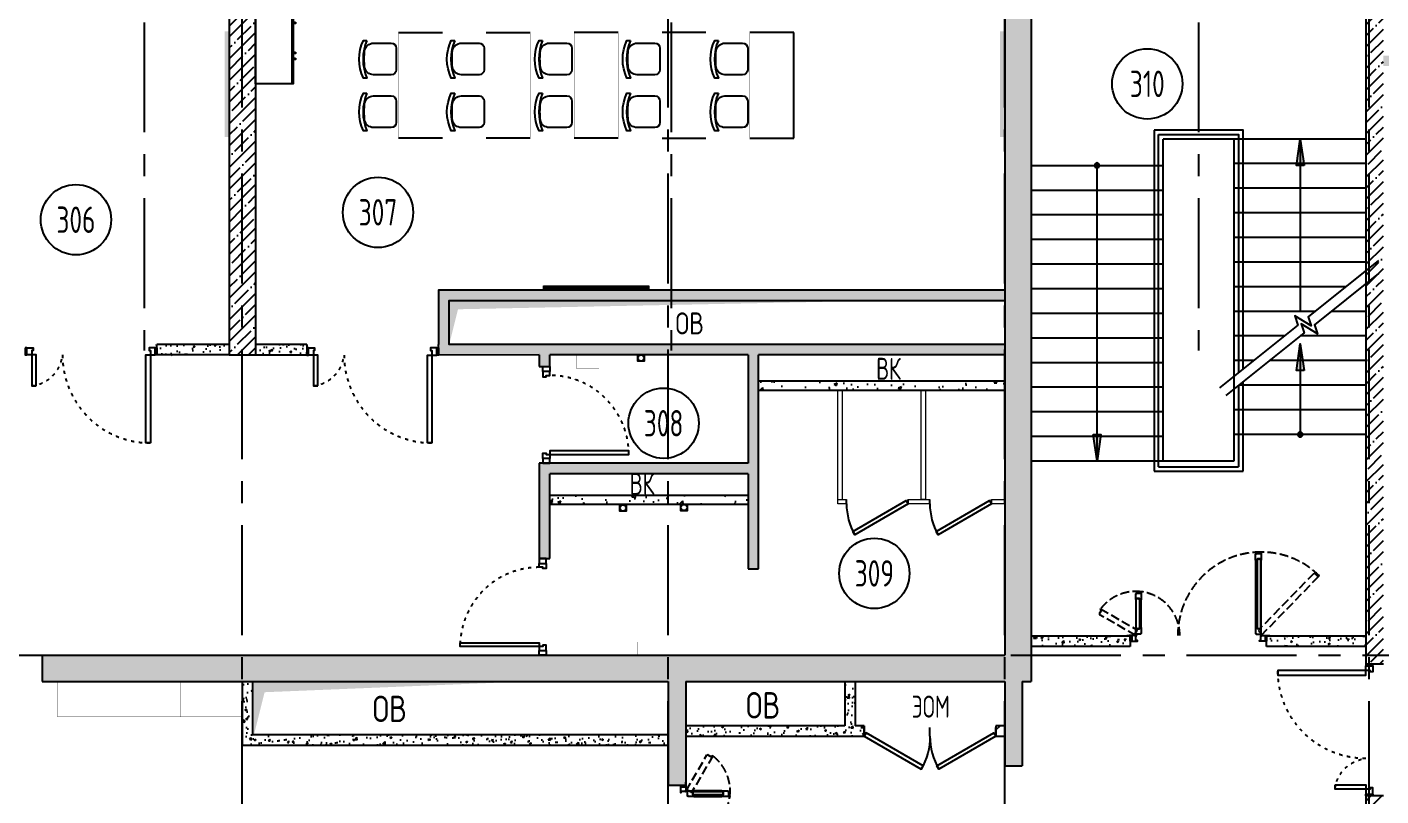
# Model space of a CAD drawing. Header units: millimetres. Extents: x -9318 to 9016603, y 0 to 838141.
# Drawn here: x 104070 to 119479, y 409973 to 418717 of the extents above; entities that cross this region are included whole.
import ezdxf
from ezdxf import colors
from ezdxf.entities.mleader import LeaderData, LeaderLine
from ezdxf.enums import TextEntityAlignment as Align
from ezdxf.math import Vec2, Vec3

# ---------------------------------------------------------------- set-up
doc = ezdxf.new("R2010")
doc.units = ezdxf.units.MM
for name, pattern in [('ACAD_ISO03W100', [30, 12, -18]), ('ADSK_Скрыто', [6, 3, -3]), ('CENTER', [2, 1.25, -0.25, 0.25, -0.25]), ('ГОСТ 2.303 4', [7, 5, -2, 0])]:
    doc.linetypes.add(name, pattern=pattern)
doc.layers.add('АР_Номер помещения', color=1, linetype='Continuous', lineweight=25)
doc.layers.add('ТХ_мебель передв', color=250, linetype='Continuous', lineweight=13)
doc.layers.add('ТХ_дозаторы', color=7, linetype='Continuous')
doc.layers.add('ТХ_обор_бытовое', color=14, linetype='Continuous')
doc.styles.add('ICOCPEUR', font='isocpeur.ttf')
doc.styles.add('ISOCPEUR', font='isocpeur.ttf', dxfattribs={"width": 0.7})
doc.linetypes.add('Ground1', pattern='A,12,[130,ltypeshp.shx,S=3,R=-150,X=0,Y=-2.598],3,[130,ltypeshp.shx,S=3,R=-150,X=0,Y=-2.598],3,[130,ltypeshp.shx,S=3,R=-150,X=0,Y=-2.598],0', length=18)
doc.linetypes.add('Ground2', pattern='A,12,[130,ltypeshp.shx,S=3,R=-210,X=0,Y=-2.598],3,[130,ltypeshp.shx,S=3,R=-210,X=0,Y=-2.598],3,[130,ltypeshp.shx,S=3,R=-210,X=0,Y=-2.598],0', length=18)
pattern_1 = [(50, (5759.64, 336407.27), (215.17805, -18.82564), [22.5, -247.5]), (355, (5759.64, 336407.27), (-41.6254, 225.65764), [18, -198]), (100.45144, (5777.57, 336405.7), (173.55265, 206.832), [19.12206, -210.34263]), (46.1842, (5759.64, 336467.27), (320.1724, -49.6558), [33.75, -371.25]), (96.63564, (5786.32, 336463.14), (280.3986, 292.2356), [28.6831, -315.5141]), (351.18416, (5759.64, 336467.27), (280.3986, 292.2356), [27, -297]), (21, (5789.64, 336452.27), (179.07212, -120.78567), [22.5, -247.5]), (326, (5789.64, 336452.27), (72.9946, 217.545), [18, -198]), (71.45144, (5804.56, 336442.2), (252.0667, 96.75935), [19.12206, -210.34263]), (37.5, (5759.64, 336407.274), (3.647957, 99.868156), [0, -195.6, 0, -201, 0, -198.75]), (7.5, (5759.64, 336407.27), (78.92086, 118.32351), [0, -114.6, 0, -191.1, 0, -75.75]), (327.5, (5692.74, 336407.274), (160.14673, -6.76646), [0, -75, 0, -234, 0, -310.5]), (317.5, (5662.74, 336407.27), (174.95585, 30.0315), [0, -97.5, 0, -155.4, 0, -220.5])]
pattern_2 = [(45, (-887755.71, 501612.85), (-123.743687, 123.743687), []), (45, (-887631.97, 501612.85), (-123.743687, 123.743687), [218.75, -43.75, 0, -43.75])]

# ---------------------------------------------------------------- blocks, each defined once
blk = doc.blocks.new('*U617')
at = {"color": 8}
for p, q in [((-700, 0), (-700, 50)), ((0, 0), (0, 50))]:
    blk.add_line(p, q, dxfattribs=at)
blk.add_lwpolyline([(0, 0), (-606, -350), (-628, -312), (-22, 38)], close=True, dxfattribs=at)
blk.add_arc((0, 0), 700, 180, 210, dxfattribs=at)
blk = doc.blocks.new('*U618')
at = {"color": 8}
for p, q in [((-700, 0), (-700, 50)), ((0, 0), (0, 50))]:
    blk.add_line(p, q, dxfattribs=at)
blk.add_lwpolyline([(0, 0), (-606, -350), (-628, -312), (-22, 38)], close=True, dxfattribs=at)
blk.add_arc((0, 0), 700, 180, 210, dxfattribs=at)
blk = doc.blocks.new('*U619')
at = {"color": 8}
for points in [[(-55, -80), (-55, 0), (-115, 0), (-115, -40), (-100, -40), (-100, -80), (-55, -80)], [(0, 0), (0, -80), (-55, -80), (-55, 0), (0, 0)], [(-1100, 0), (-1100, -80), (-1045, -80), (-1045, 0), (-1100, 0)], [(-1045, -80), (-1045, 0), (-985, 0), (-985, -40), (-1000, -40), (-1000, -80), (-1045, -80)]]:
    blk.add_lwpolyline(points, dxfattribs=at)
blk.add_lwpolyline([(-100, -80), (-100, -980), (-140, -980), (-140, -80)], close=True, dxfattribs=at)
at = {"color": 8, "linetype": 'ACAD_ISO03W100', "ltscale": 3}
blk.add_arc((-100, -80), 900, 180, 270, dxfattribs=at)
blk = doc.blocks.new('*U620')
at = {"color": 8}
blk.add_lwpolyline([(-100, 80), (-100, 980), (-140, 980), (-140, 80)], close=True, dxfattribs=at)
for points in [[(-1100, 0), (-1100, 80), (-1045, 80), (-1045, 0), (-1100, 0)], [(-1045, 80), (-1045, 0), (-985, 0), (-985, 40), (-1000, 40), (-1000, 80), (-1045, 80)], [(-55, 80), (-55, 0), (-115, 0), (-115, 40), (-100, 40), (-100, 80), (-55, 80)], [(0, 0), (0, 80), (-55, 80), (-55, 0), (0, 0)]]:
    blk.add_lwpolyline(points, dxfattribs=at)
at = {"color": 8, "linetype": 'ACAD_ISO03W100', "ltscale": 3}
blk.add_arc((-100, 80), 900, 90, 180, dxfattribs=at)
blk = doc.blocks.new('Полуторная_на лестницу')
at = {"color": 8}
for points in [[(75, 80), (75, 1080), (125, 1080), (125, 80)], [(1375, 430), (1375, 80), (1425, 80), (1425, 430)]]:
    blk.add_lwpolyline(points, close=True, dxfattribs=at)
for points in [[(0, 0), (0, 80), (20, 80), (20, 0), (0, 0)], [(20, 80), (20, 0), (90, 0), (90, 30), (75, 30), (75, 80), (20, 80)], [(1480, 80), (1480, 0), (1410, 0), (1410, 30), (1425, 30), (1425, 80), (1480, 80)], [(1500, 0), (1500, 80), (1480, 80), (1480, 0), (1500, 0)]]:
    blk.add_lwpolyline(points, dxfattribs=at)
at = {"color": 8, "linetype": 'ACAD_ISO03W100', "ltscale": 3}
for centre, radius, start, end in [((75, 80), 1000, 0, 90), ((1465, 40), 392, 95.9075, 174.0925)]:
    blk.add_arc(centre, radius, start, end, dxfattribs=at)
blk = doc.blocks.new('*U553')
at = {"color": 8}
for p, q in [((-863, -125), (-94, -125)), ((-96, -61), (-861, -61)), ((-412, -1489), (-96, -1489)), ((-94, -1425), (-410, -1425))]:
    blk.add_line(p, q, dxfattribs=at)
at = {"color": 8, "linetype": 'ГОСТ 2.303 4', "ltscale": 20}
for points in [[(-66, -90), (-60, -84), (-53, -91), (-52, -90), (-54, -88), (-17, -50), (-11, -57), (-15, -61), (-10, -67), (-4, -61), (-684, 601), (-689, 596), (-683, 590), (-679, 595), (-672, 588), (-709, 551), (-712, 553), (-713, 552), (-705, 545), (-711, 539)], [(-241, -1899), (-248, -1895), (-253, -1904), (-254, -1903), (-253, -1901), (-298, -1874), (-303, -1882), (-298, -1885), (-301, -1892), (-308, -1888), (-71, -1478), (-65, -1482), (-59, -1473), (-58, -1474), (-60, -1476), (-14, -1503), (-9, -1495), (-15, -1492), (-11, -1485), (-4, -1489)]]:
    blk.add_lwpolyline(points, close=True, dxfattribs=at)
at = {"color": 8}
for points in [[(60, -12), (60, -80), (52, -80), (52, -63), (6, -63), (6, -66), (4, -66), (4, -56), (-4, -56), (-4, 12), (0, 12), (0, 4), (-2, 4), (-2, -17), (56, -17), (56, -12)], [(-953, -69), (-953, -61), (-861, -61), (-861, -68), (-877, -68), (-877, -104), (-863, -104), (-863, -125), (-929, -125), (-929, -117), (-939, -117), (-939, -115), (-936, -115), (-936, -63), (-945, -63), (-945, -69)], [(-80, -104), (-877, -104), (-877, -68), (-80, -68)], [(-4, -69), (-4, -61), (-96, -61), (-96, -68), (-80, -68), (-80, -104), (-94, -104), (-94, -125), (-28, -125), (-28, -117), (-18, -117), (-18, -115), (-21, -115), (-21, -63), (-12, -63), (-12, -69)], [(-502, -1433), (-502, -1425), (-410, -1425), (-410, -1446), (-426, -1446), (-426, -1482), (-412, -1482), (-412, -1489), (-478, -1489), (-478, -1481), (-488, -1481), (-488, -1479), (-485, -1479), (-485, -1427), (-494, -1427), (-494, -1433)], [(-426, -1446), (-80, -1446), (-80, -1482), (-426, -1482)], [(-4, -1481), (-4, -1489), (-96, -1489), (-96, -1482), (-80, -1482), (-80, -1446), (-94, -1446), (-94, -1425), (-28, -1425), (-28, -1433), (-18, -1433), (-18, -1435), (-21, -1435), (-21, -1487), (-12, -1487), (-12, -1481)], [(60, -1538), (60, -1470), (52, -1470), (52, -1487), (6, -1487), (6, -1484), (4, -1484), (4, -1494), (-4, -1494), (-4, -1562), (0, -1562), (0, -1554), (-2, -1554), (-2, -1533), (56, -1533), (56, -1538)]]:
    blk.add_lwpolyline(points, close=True, dxfattribs=at)
at = {"color": 8, "linetype": 'Ground2'}
blk.add_lwpolyline([(0, 39), (0, 0), (60, 0)], dxfattribs=at)
at = {"color": 8, "linetype": 'Ground1'}
blk.add_lwpolyline([(60, -1550), (0, -1550), (0, -1589)], dxfattribs=at)
at = {"color": 8, "linetype": 'ГОСТ 2.303 4', "ltscale": 20}
for centre, radius, start, end in [((-4, -61), 949, 135.7298, 180.1036), ((-4, -61), 949, 180, 270), ((-4, -1489), 502, 90, 172.6747), ((-4, -1489), 501, 172.6747, 232.6607)]:
    blk.add_arc(centre, radius, start, end, dxfattribs=at)
blk = doc.blocks.new('*U486')
at = {"layer": 'АР_Номер помещения', "color": 8}
blk.add_circle((2416, -3993), 400, dxfattribs=at)
at = {"color": 8, "style": 'ISOCPEUR', "width": 0.7, "flags": 1}
blk.add_attdef('КАТЕГОРИЯ', (-499, -2092), '', height=250, dxfattribs=at)
at = {"layer": 'АР_Номер помещения', "color": 8, "style": 'ISOCPEUR', "width": 0.7}
blk.add_attdef('НОМЕР_ПОМЕЩЕНИЯ', text='', height=300, dxfattribs=at).set_placement((2416, -3993), align=Align.MIDDLE_CENTER)
blk = doc.blocks.new('*U477')
at = {"layer": 'АР_Номер помещения', "color": 8}
blk.add_circle((1582, -4066), 400, dxfattribs=at)
at = {"color": 8, "style": 'ISOCPEUR', "width": 0.7, "flags": 1}
blk.add_attdef('КАТЕГОРИЯ', (-499, -2092), '', height=250, dxfattribs=at)
at = {"layer": 'АР_Номер помещения', "color": 8, "style": 'ISOCPEUR', "width": 0.7}
blk.add_attdef('НОМЕР_ПОМЕЩЕНИЯ', text='', height=300, dxfattribs=at).set_placement((1582, -4066), align=Align.MIDDLE_CENTER)
blk = doc.blocks.new('*U463')
at = {"layer": 'АР_Номер помещения', "color": 8}
blk.add_circle((-15341, 2901), 400, dxfattribs=at)
at = {"color": 8, "style": 'ISOCPEUR', "width": 0.7, "flags": 1}
blk.add_attdef('КАТЕГОРИЯ', (-499, -2092), '', height=250, dxfattribs=at)
at = {"layer": 'АР_Номер помещения', "color": 8, "style": 'ISOCPEUR', "width": 0.7}
blk.add_attdef('НОМЕР_ПОМЕЩЕНИЯ', text='', height=300, dxfattribs=at).set_placement((-15341, 2901), align=Align.MIDDLE_CENTER)
blk = doc.blocks.new('*U464')
at = {"layer": 'АР_Номер помещения', "color": 8}
blk.add_circle((-13028, 1340), 400, dxfattribs=at)
at = {"color": 8, "style": 'ISOCPEUR', "width": 0.7, "flags": 1}
blk.add_attdef('КАТЕГОРИЯ', (-499, -2092), '', height=250, dxfattribs=at)
at = {"layer": 'АР_Номер помещения', "color": 8, "style": 'ISOCPEUR', "width": 0.7}
blk.add_attdef('НОМЕР_ПОМЕЩЕНИЯ', text='', height=300, dxfattribs=at).set_placement((-13028, 1340), align=Align.MIDDLE_CENTER)
blk = doc.blocks.new('*U460')
at = {"layer": 'АР_Номер помещения', "color": 8}
blk.add_circle((-20025, 2465), 400, dxfattribs=at)
at = {"color": 8, "style": 'ISOCPEUR', "width": 0.7, "flags": 1}
blk.add_attdef('КАТЕГОРИЯ', (-499, -2092), '', height=250, dxfattribs=at)
at = {"layer": 'АР_Номер помещения', "color": 8, "style": 'ISOCPEUR', "width": 0.7}
blk.add_attdef('НОМЕР_ПОМЕЩЕНИЯ', text='', height=300, dxfattribs=at).set_placement((-20025, 2465), align=Align.MIDDLE_CENTER)
blk = doc.blocks.new('_DotSmall')
at = {"color": 8, "linetype": 'ByBlock', "const_width": 0.5}
blk.add_lwpolyline([(-0.0625, 0, 1), (0.0625, 0, 1)], format="xyb", close=True, dxfattribs=at)
blk = doc.blocks.new('*U1167')
h = blk.add_hatch(color=8)
h.dxf.hatch_style = 1
edge = h.paths.add_edge_path()
edge.add_arc((0, 0), 27.6, 359.64, 719.64)
h = blk.add_hatch(color=8)
h.dxf.hatch_style = 1
h.paths.add_polyline_path([(729, -44), (729, 44), (1029, 0)])
at = {"color": 8}
blk.add_line((1029, 0), (0, 0), dxfattribs=at)
blk.add_lwpolyline([(729, 44), (729, -44), (1029, 0), (729, 44)], dxfattribs=at)
blk.add_circle((0, 0), 27.6, dxfattribs=at)
blk = doc.blocks.new('*U1168')
h = blk.add_hatch(color=8)
h.dxf.hatch_style = 1
edge = h.paths.add_edge_path()
edge.add_arc((0, 0), 27.6, 359.64, 719.64)
h = blk.add_hatch(color=8)
h.dxf.hatch_style = 1
h.paths.add_polyline_path([(3060, -44), (3060, 44), (3360, 0)])
at = {"color": 8}
blk.add_line((3360, 0), (0, 0), dxfattribs=at)
blk.add_lwpolyline([(3060, 44), (3060, -44), (3360, 0), (3060, 44)], dxfattribs=at)
blk.add_circle((0, 0), 27.6, dxfattribs=at)
blk = doc.blocks.new('*U708')
at = {"color": 8}
for p, q in [((-750, 0), (-750, 100)), ((0, 0), (0, 100))]:
    blk.add_line(p, q, dxfattribs=at)
blk.add_lwpolyline([(0, 0), (-650, -375), (-671, -337), (-22, 38)], close=True, dxfattribs=at)
blk.add_arc((0, 0), 750, 180, 210, dxfattribs=at)
blk = doc.blocks.new('*U702')
at = {"color": 8}
for p, q in [((-750, 0), (-750, 100)), ((0, 0), (0, 100))]:
    blk.add_line(p, q, dxfattribs=at)
blk.add_lwpolyline([(0, 0), (-650, -375), (-671, -337), (-22, 38)], close=True, dxfattribs=at)
blk.add_arc((0, 0), 750, 180, 210, dxfattribs=at)
blk = doc.blocks.new('*U703')
at = {"color": 8}
for p, q in [((-863, -125), (-94, -125)), ((-96, -61), (-861, -61)), ((-412, -1489), (-96, -1489)), ((-94, -1425), (-410, -1425))]:
    blk.add_line(p, q, dxfattribs=at)
at = {"color": 8, "linetype": 'ГОСТ 2.303 4', "ltscale": 20}
for points in [[(-66, -90), (-60, -84), (-53, -91), (-52, -90), (-54, -88), (-17, -50), (-11, -57), (-15, -61), (-10, -67), (-4, -61), (-684, 601), (-689, 596), (-683, 590), (-679, 595), (-672, 588), (-709, 551), (-712, 553), (-713, 552), (-705, 545), (-711, 539)], [(-241, -1899), (-248, -1895), (-253, -1904), (-254, -1903), (-253, -1901), (-298, -1874), (-303, -1882), (-298, -1885), (-301, -1892), (-308, -1888), (-71, -1478), (-65, -1482), (-59, -1473), (-58, -1474), (-60, -1476), (-14, -1503), (-9, -1495), (-15, -1492), (-11, -1485), (-4, -1489)]]:
    blk.add_lwpolyline(points, close=True, dxfattribs=at)
at = {"color": 8}
for points in [[(60, -12), (60, -80), (52, -80), (52, -63), (6, -63), (6, -66), (4, -66), (4, -56), (-4, -56), (-4, 12), (0, 12), (0, 4), (-2, 4), (-2, -17), (56, -17), (56, -12)], [(-953, -69), (-953, -61), (-861, -61), (-861, -68), (-877, -68), (-877, -104), (-863, -104), (-863, -125), (-929, -125), (-929, -117), (-939, -117), (-939, -115), (-936, -115), (-936, -63), (-945, -63), (-945, -69)], [(-80, -104), (-877, -104), (-877, -68), (-80, -68)], [(-4, -69), (-4, -61), (-96, -61), (-96, -68), (-80, -68), (-80, -104), (-94, -104), (-94, -125), (-28, -125), (-28, -117), (-18, -117), (-18, -115), (-21, -115), (-21, -63), (-12, -63), (-12, -69)], [(-502, -1433), (-502, -1425), (-410, -1425), (-410, -1446), (-426, -1446), (-426, -1482), (-412, -1482), (-412, -1489), (-478, -1489), (-478, -1481), (-488, -1481), (-488, -1479), (-485, -1479), (-485, -1427), (-494, -1427), (-494, -1433)], [(-426, -1446), (-80, -1446), (-80, -1482), (-426, -1482)], [(-4, -1481), (-4, -1489), (-96, -1489), (-96, -1482), (-80, -1482), (-80, -1446), (-94, -1446), (-94, -1425), (-28, -1425), (-28, -1433), (-18, -1433), (-18, -1435), (-21, -1435), (-21, -1487), (-12, -1487), (-12, -1481)], [(60, -1538), (60, -1470), (52, -1470), (52, -1487), (6, -1487), (6, -1484), (4, -1484), (4, -1494), (-4, -1494), (-4, -1562), (0, -1562), (0, -1554), (-2, -1554), (-2, -1533), (56, -1533), (56, -1538)]]:
    blk.add_lwpolyline(points, close=True, dxfattribs=at)
at = {"color": 8, "linetype": 'Ground2'}
blk.add_lwpolyline([(0, 39), (0, 0), (60, 0)], dxfattribs=at)
at = {"color": 8, "linetype": 'Ground1'}
blk.add_lwpolyline([(60, -1550), (0, -1550), (0, -1589)], dxfattribs=at)
at = {"color": 8, "linetype": 'ГОСТ 2.303 4', "ltscale": 20}
for centre, radius, start, end in [((-4, -61), 949, 135.7298, 180.1036), ((-4, -61), 949, 180, 270), ((-4, -1489), 502, 90, 172.6747), ((-4, -1489), 501, 172.6747, 232.6607)]:
    blk.add_arc(centre, radius, start, end, dxfattribs=at)
blk = doc.blocks.new('*U697')
at = {"color": 8}
for p, q in [((-863, -125), (-94, -125)), ((-96, -61), (-861, -61)), ((-412, -1489), (-96, -1489)), ((-94, -1425), (-410, -1425))]:
    blk.add_line(p, q, dxfattribs=at)
at = {"color": 8, "linetype": 'ГОСТ 2.303 4', "ltscale": 20}
for points in [[(-66, -90), (-60, -84), (-53, -91), (-52, -90), (-54, -88), (-17, -50), (-11, -57), (-15, -61), (-10, -67), (-4, -61), (-684, 601), (-689, 596), (-683, 590), (-679, 595), (-672, 588), (-709, 551), (-712, 553), (-713, 552), (-705, 545), (-711, 539)], [(-241, -1899), (-248, -1895), (-253, -1904), (-254, -1903), (-253, -1901), (-298, -1874), (-303, -1882), (-298, -1885), (-301, -1892), (-308, -1888), (-71, -1478), (-65, -1482), (-59, -1473), (-58, -1474), (-60, -1476), (-14, -1503), (-9, -1495), (-15, -1492), (-11, -1485), (-4, -1489)]]:
    blk.add_lwpolyline(points, close=True, dxfattribs=at)
at = {"color": 8}
for points in [[(60, -12), (60, -80), (52, -80), (52, -63), (6, -63), (6, -66), (4, -66), (4, -56), (-4, -56), (-4, 12), (0, 12), (0, 4), (-2, 4), (-2, -17), (56, -17), (56, -12)], [(-953, -69), (-953, -61), (-861, -61), (-861, -68), (-877, -68), (-877, -104), (-863, -104), (-863, -125), (-929, -125), (-929, -117), (-939, -117), (-939, -115), (-936, -115), (-936, -63), (-945, -63), (-945, -69)], [(-80, -104), (-877, -104), (-877, -68), (-80, -68)], [(-4, -69), (-4, -61), (-96, -61), (-96, -68), (-80, -68), (-80, -104), (-94, -104), (-94, -125), (-28, -125), (-28, -117), (-18, -117), (-18, -115), (-21, -115), (-21, -63), (-12, -63), (-12, -69)], [(-502, -1433), (-502, -1425), (-410, -1425), (-410, -1446), (-426, -1446), (-426, -1482), (-412, -1482), (-412, -1489), (-478, -1489), (-478, -1481), (-488, -1481), (-488, -1479), (-485, -1479), (-485, -1427), (-494, -1427), (-494, -1433)], [(-426, -1446), (-80, -1446), (-80, -1482), (-426, -1482)], [(-4, -1481), (-4, -1489), (-96, -1489), (-96, -1482), (-80, -1482), (-80, -1446), (-94, -1446), (-94, -1425), (-28, -1425), (-28, -1433), (-18, -1433), (-18, -1435), (-21, -1435), (-21, -1487), (-12, -1487), (-12, -1481)], [(60, -1538), (60, -1470), (52, -1470), (52, -1487), (6, -1487), (6, -1484), (4, -1484), (4, -1494), (-4, -1494), (-4, -1562), (0, -1562), (0, -1554), (-2, -1554), (-2, -1533), (56, -1533), (56, -1538)]]:
    blk.add_lwpolyline(points, close=True, dxfattribs=at)
at = {"color": 8, "linetype": 'Ground2'}
blk.add_lwpolyline([(0, 39), (0, 0), (60, 0)], dxfattribs=at)
at = {"color": 8, "linetype": 'Ground1'}
blk.add_lwpolyline([(60, -1550), (0, -1550), (0, -1589)], dxfattribs=at)
at = {"color": 8, "linetype": 'ГОСТ 2.303 4', "ltscale": 20}
for centre, radius, start, end in [((-4, -61), 949, 135.7298, 180.1036), ((-4, -61), 949, 180, 270), ((-4, -1489), 502, 90, 172.6747), ((-4, -1489), 501, 172.6747, 232.6607)]:
    blk.add_arc(centre, radius, start, end, dxfattribs=at)
blk = doc.blocks.new('A$C3da1b1ea')
at = {"color": 8, "lineweight": 0}
blk.add_lwpolyline([(0, 0), (50, 0), (50, -1200), (0, -1200), (0, 0)], dxfattribs=at)
blk = doc.blocks.new('У018')
at = {"layer": 'ТХ_мебель передв', "color": 8, "ltscale": 100, "const_width": 2}
blk.add_lwpolyline([(94750, 82280), (95250, 82280), (95250, 81080), (94750, 81080)], close=True, dxfattribs=at)
blk = doc.blocks.new('тумба под доской')
at = {"color": 8}
for points in [[(-1451, -426), (0, -426), (0, 0), (-1451, 0)], [(-1165, -453), (-1149, -453), (-1149, -426), (-1165, -426)], [(-1096, -453), (-1080, -453), (-1080, -426), (-1096, -426)], [(-768, -453), (-752, -453), (-752, -426), (-768, -426)], [(-699, -453), (-683, -453), (-683, -426), (-699, -426)], [(-360, -453), (-344, -453), (-344, -426), (-360, -426)], [(-291, -453), (-275, -453), (-275, -426), (-291, -426)]]:
    blk.add_lwpolyline(points, close=True, dxfattribs=at)
blk.add_lwpolyline([(-1451, -410), (0, -410)], dxfattribs=at)
blk = doc.blocks.new('Стул парты')
at = {"color": 8}
for points in [[(-95, -360, -0.36493), (-180, -259), (-180, -58, -0.414078), (-122, 0), (122, 0, -0.414078), (180, -58), (180, -259, -0.36493), (95, -360, -0.041656)], [(-212, -334, 0.203875), (217, -334), (217, -374, -0.227009), (-212, -374)]]:
    blk.add_lwpolyline(points, format="xyb", close=True, dxfattribs=at)
blk = doc.blocks.new('У101')
at = {"layer": 'ТХ_мебель передв', "color": 8, "const_width": 2}
blk.add_lwpolyline([(341448, -227858), (342148, -227858), (342148, -228258), (341448, -228258)], close=True, dxfattribs=at)
blk = doc.blocks.new('У240')
at = {"layer": 'ТХ_обор_бытовое', "color": 8, "lineweight": 0, "ltscale": 100, "transparency": 33554687, "const_width": 2}
blk.add_lwpolyline([(259065, 2932), (259065, 3192), (259215, 3192), (259215, 2932)], close=True, dxfattribs=at)
blk = doc.blocks.new('A$C500e89c7')
at = {"color": 8, "ltscale": 100}
blk.add_circle((-37, 37), 35.3, dxfattribs=at)
at = {"layer": 'ТХ_дозаторы', "color": 8, "ltscale": 100}
blk.add_lwpolyline([(-73, 75), (0, 75), (0, 0), (-73, 0)], close=True, dxfattribs=at)

msp = doc.modelspace()

# ---------------------------------------------------------------- hatches: boundary and pattern name
at = {"ltscale": 100}
h = msp.add_hatch(dxfattribs=at)
h.set_pattern_fill('ANSI35', color=256, scale=700)
h.set_pattern_definition(pattern_2)
h.paths.add_polyline_path([(115497.1, 423057.96), (115197.1, 423057.96), (115197.1, 422757.96), (115197.1, 411572.96), (104242.1, 411572.96), (104242.1, 411272.96), (111367.1, 411272.96), (111367.1, 410090.44), (111567.1, 410090.44), (111567.1, 411272.96), (115197.1, 411272.96), (115197.1, 410315.44), (115397.1, 410315.44), (115397.1, 411272.96), (115497.1, 411272.96), (115497.1, 418892.96), (115497.1, 418893.25), (115497.1, 419093.25), (115497.1, 419092.96)])
h = msp.add_hatch(dxfattribs=at)
h.set_pattern_fill('ANSI35', color=256, scale=700)
h.set_pattern_definition([(45, (-867830.71, 513547.5), (-123.743687, 123.743687), []), (45, (-867706.97, 513547.5), (-123.743687, 123.743687), [218.75, -43.75, 0, -43.75])])
h.paths.add_polyline_path([(106672.1, 422757.96), (106372.1, 422757.96), (106372.1, 414987.6), (106672.1, 414987.6)])
h = msp.add_hatch(dxfattribs=at)
h.set_pattern_fill('ANSI35', color=256, scale=700)
h.set_pattern_definition(pattern_2)
h.paths.add_polyline_path([(125997.1, 419092.96), (115497.05, 419092.96), (115497.14, 418892.96), (119307.1, 418892.96), (119307.1, 411472.96), (119507.1, 411472.96), (119507.1, 418892.96), (125797.1, 418892.96), (125997.1, 418892.96)])
h = msp.add_hatch(color=256)
h.dxf.hatch_style = 1
h.paths.add_polyline_path([(106319.16, 417468.28), (106372.1, 417468.28), (106372.1, 418667.02), (106319.16, 418667.02)])
h = msp.add_hatch(color=256)
h.dxf.hatch_style = 1
h.paths.add_polyline_path([(115144.16, 417468.28), (115197.1, 417468.28), (115197.1, 418667.02), (115144.16, 418667.02)])
h = msp.add_hatch(dxfattribs=at)
h.set_pattern_fill('AR-CONC', color=256, scale=30)
h.set_pattern_definition([(50, (5759.64, 336307.27), (215.17805, -18.82564), [22.5, -247.5]), (355, (5759.64, 336307.27), (-41.6254, 225.65764), [18, -198]), (100.45144, (5777.57, 336305.7), (173.55265, 206.832), [19.12206, -210.34263]), (46.1842, (5759.64, 336367.27), (320.1724, -49.6558), [33.75, -371.25]), (96.63564, (5786.32, 336363.14), (280.3986, 292.2356), [28.6831, -315.5141]), (351.18416, (5759.64, 336367.27), (280.3986, 292.2356), [27, -297]), (21, (5789.64, 336352.27), (179.07212, -120.78567), [22.5, -247.5]), (326, (5789.64, 336352.27), (72.9946, 217.545), [18, -198]), (71.45144, (5804.56, 336342.2), (252.0667, 96.75935), [19.12206, -210.34263]), (37.5, (5759.64, 336307.274), (3.647957, 99.868156), [0, -195.6, 0, -201, 0, -198.75]), (7.5, (5759.64, 336307.27), (78.92086, 118.32351), [0, -114.6, 0, -191.1, 0, -75.75]), (327.5, (5692.74, 336307.274), (160.14673, -6.76646), [0, -75, 0, -234, 0, -310.5]), (317.5, (5662.74, 336307.27), (174.95585, 30.0315), [0, -97.5, 0, -155.4, 0, -220.5])])
h.paths.add_polyline_path([(119506.74, 418393.35), (125797.1, 418393.35), (125797.1, 418273.35), (119422.1, 418274.19), (119507.45, 418273.35)])
h = msp.add_hatch(color=256)
h.dxf.hatch_style = 1
h.paths.add_polyline_path([(118516.64, 417143.84), (118605.18, 417143.84), (118560.91, 417443.84)])
h = msp.add_hatch(dxfattribs=at)
h.set_pattern_fill('AR-CONC', color=256, scale=30)
h.set_pattern_definition([(50, (5759.64, 336507.27), (215.17805, -18.82564), [22.5, -247.5]), (355, (5759.64, 336507.27), (-41.6254, 225.65764), [18, -198]), (100.45144, (5777.57, 336505.7), (173.55265, 206.832), [19.12206, -210.34263]), (46.1842, (5759.64, 336567.27), (320.1724, -49.6558), [33.75, -371.25]), (96.63564, (5786.32, 336563.14), (280.3986, 292.2356), [28.6831, -315.5141]), (351.18416, (5759.64, 336567.27), (280.3986, 292.2356), [27, -297]), (21, (5789.64, 336552.27), (179.07212, -120.78567), [22.5, -247.5]), (326, (5789.64, 336552.27), (72.9946, 217.545), [18, -198]), (71.45144, (5804.56, 336542.2), (252.0667, 96.75935), [19.12206, -210.34263]), (37.5, (5759.64, 336507.274), (3.647957, 99.868156), [0, -195.6, 0, -201, 0, -198.75]), (7.5, (5759.64, 336507.27), (78.92086, 118.32351), [0, -114.6, 0, -191.1, 0, -75.75]), (327.5, (5692.74, 336507.274), (160.14673, -6.76646), [0, -75, 0, -234, 0, -310.5]), (317.5, (5662.74, 336507.27), (174.95585, 30.0315), [0, -97.5, 0, -155.4, 0, -220.5])])
h.paths.add_polyline_path([(115197.1, 415725.74), (108753.62, 415725.74), (108753.63, 414987.58), (108875.03, 414987.58), (108875.03, 415605.74), (115197.1, 415605.74)])
at = {"linetype": 'ADSK_Скрыто', "lineweight": 9}
msp.add_hatch(color=256, dxfattribs=at).paths.add_polyline_path([(108875.03, 415107.63), (108975.03, 415507.63), (113875.03, 415607.63), (108875.03, 415607.63)])
at = {"ltscale": 100}
h = msp.add_hatch(dxfattribs=at)
h.set_pattern_fill('AR-CONC', color=256, scale=30)
h.set_pattern_definition(pattern_1)
h.paths.add_polyline_path([(106372.1, 415047.6), (106372.09, 415107.6), (105538.39, 415107.47), (105538.39, 414987.47), (105538.4, 414987.47), (105538.39, 414987.44), (105538.39, 415107.47), (105538.38, 415107.47), (105538.4, 414987.47), (106372.1, 414987.6)])
h = msp.add_hatch(dxfattribs=at)
h.set_pattern_fill('AR-CONC', color=256, scale=30)
h.set_pattern_definition(pattern_1)
h.paths.add_polyline_path([(107253.62, 415107.58), (106672.1, 415107.58), (106672.1, 415050.54), (106672.1, 414987.58), (107253.62, 414987.58)])
h = msp.add_hatch(dxfattribs=at)
h.set_pattern_fill('AR-CONC', color=256, scale=30)
h.set_pattern_definition(pattern_1)
h.paths.add_polyline_path([(109899.8, 413755.99), (112276.78, 413755.99), (112276.78, 414987.6), (110019.69, 414987.6), (110019.37, 414855.84), (109899.37, 414856.13), (109899.69, 414987.6), (108753.62, 414987.58), (108753.62, 415107.58), (115044.36, 415107.67), (115197.1, 415107.67), (115197.1, 414987.72), (112396.78, 414987.6), (112396.78, 412553.69), (112281.64, 412553.69), (112276.78, 412558.55), (112276.78, 413635.99), (110019.77, 413635.99), (110019.37, 412672.93), (109899.37, 412672.98)])
h = msp.add_hatch(dxfattribs=at)
h.set_pattern_fill('AR-CONC', color=256, scale=2)
h.set_pattern_definition([(50, (-399102.3, 244239.42), (364.36934, -31.87817), [38.1, -419.1]), (355, (-399102.3, 244239.4), (-70.48684, 382.1137), [30.48, -335.28117]), (100.451445, (-399071.94, 244236.76), (293.8825, 350.2355), [32.38002, -356.1805]), (46.1842, (-399102.3, 244341), (542.1581, -84.08466), [57.15, -628.65]), (96.63556, (-399057.1, 244334), (474.80827, 494.85225), [48.57005, -534.2712]), (351.18415, (-399102.3, 244341), (474.80827, 494.85225), [45.71993, -502.91946]), (21, (-399051.5, 244315.62), (303.22878, -204.5304), [38.1, -419.1]), (326, (-399051.5, 244315.6), (123.60406, 368.37593), [30.48, -335.28]), (71.451445, (-399026.23, 244298.57), (426.83284, 163.84554), [32.38002, -356.17988]), (37.5, (-399102.3, 244239.42), (6.177207, 169.110078), [0, -331.216, 0, -340.36, 0, -336.55]), (7.5, (-399102.3, 244239.42), (133.639325, 200.36115), [0, -194.056, 0, -323.596, 0, -128.27]), (327.5, (-399215.59, 244239.42), (271.18119, -11.457488), [0, -127, 0, -396.24, 0, -525.78]), (317.5, (-399266.39, 244239.42), (296.25836, 50.85298), [0, -165.1, 0, -263.144, 0, -373.38])])
h.paths.add_polyline_path([(112396.78, 414689), (115197.09, 414688.75), (115197.1, 414588.75), (112396.78, 414589)])
h = msp.add_hatch(dxfattribs=at)
h.set_pattern_fill('AR-CONC', color=256, scale=2)
h.set_pattern_definition([(50, (-396285.35, 242941.27), (364.36934, -31.87817), [38.1, -419.1]), (355, (-396285.35, 242941.27), (-70.48684, 382.1137), [30.48, -335.28117]), (100.451445, (-396254.98, 242938.62), (293.8825, 350.2355), [32.38002, -356.1805]), (46.1842, (-396285.35, 243042.87), (542.1581, -84.08466), [57.15, -628.65]), (96.63556, (-396240.17, 243035.87), (474.80827, 494.85225), [48.57005, -534.2712]), (351.18415, (-396285.35, 243042.9), (474.80827, 494.85225), [45.71993, -502.91946]), (21, (-396234.55, 243017.47), (303.22878, -204.5304), [38.1, -419.1]), (326, (-396234.55, 243017.47), (123.60406, 368.37593), [30.48, -335.28]), (71.451445, (-396209.28, 243000.43), (426.83284, 163.84554), [32.38002, -356.17988]), (37.5, (-396285.35, 242941.27), (6.177207, 169.110078), [0, -331.216, 0, -340.36, 0, -336.55]), (7.5, (-396285.35, 242941.27), (133.639325, 200.36115), [0, -194.056, 0, -323.596, 0, -128.27]), (327.5, (-396398.63, 242941.27), (271.18119, -11.457488), [0, -127, 0, -396.24, 0, -525.78]), (317.5, (-396449.43, 242941.27), (296.25836, 50.85298), [0, -165.1, 0, -263.144, 0, -373.38])])
h.paths.add_polyline_path([(110019.67, 413390.85), (112276.78, 413390.61), (112276.79, 413290.61), (110019.62, 413290.85)])
h = msp.add_hatch(dxfattribs=at)
h.set_pattern_fill('AR-CONC', color=256, scale=30)
h.set_pattern_definition(pattern_1)
h.paths.add_polyline_path([(116627.1, 411792.96), (116588.2, 411792.96), (115497.1, 411792.96), (115497.1, 411672.96), (116627.1, 411672.96)])
h = msp.add_hatch(dxfattribs=at)
h.set_pattern_fill('AR-CONC', color=256, scale=30)
h.set_pattern_definition(pattern_1)
h.paths.add_polyline_path([(119307.1, 411792.96), (118177.1, 411792.96), (118177.1, 411672.96), (119307.1, 411672.96)])
h = msp.add_hatch(dxfattribs=at)
h.set_pattern_fill('AR-CONC', color=256, scale=30)
h.set_pattern_definition(pattern_1)
h.paths.add_polyline_path([(106546.98, 410771.75), (106517.1, 410771.75), (106517.1, 411272.96), (106637.1, 411272.96), (106637.15, 410671.75), (111367.04, 410671.75), (111367.21, 410551.75), (106547.22, 410551.75)])
msp.add_hatch(color=256).paths.add_polyline_path([(106653.89, 410672.17), (106773.89, 411152.17), (109703.89, 411272.17), (106653.89, 411272.17)])
h = msp.add_hatch(dxfattribs=at)
h.set_pattern_fill('AR-CONC', color=256, scale=30)
h.set_pattern_definition(pattern_1)
h.paths.add_polyline_path([(111566.98, 410771.75), (113377.1, 410771.75), (113377.1, 411272.96), (113497.1, 411272.96), (113497.1, 410771.75), (113596.99, 410771.75), (113597.21, 410651.75), (111567.22, 410651.75)])
h = msp.add_hatch(dxfattribs=at)
h.set_pattern_fill('ANSI32', color=256, scale=500)
h.set_pattern_definition([(45, (-868545.54, 483853.26), (-132.58252, 132.58252), []), (45, (-868457.15, 483853.26), (-132.58252, 132.58252), [])])
h.paths.add_polyline_path([(115097.1, 410771.75), (115197.1, 410771.75), (115197.1, 410651.75), (115097.1, 410651.75)])
h = msp.add_hatch(dxfattribs=at)
h.set_pattern_fill('ANSI35', color=256, scale=700)
h.set_pattern_definition([(45, (-894245.71, 503372.03), (-123.743687, 123.743687), []), (45, (-894121.97, 503372.03), (-123.743687, 123.743687), [218.75, -43.75, 0, -43.75])])
h.paths.add_polyline_path([(119507.1, 409972.96), (119307.1, 409972.96), (119307.1, 408997.96), (119507.1, 408997.96)])

# ---------------------------------------------------------------- linework, layer by layer
at = {"linetype": 'CENTER', "ltscale": 1000}
for p, q in [((105402.03, 470770.43), (105402.03, 415038.08)), ((111402.03, 470770.43), (111402.03, 415038.08)), ((117402.03, 470770.43), (117402.03, 415038.08)), ((106517.1, 389801.69), (106517.1, 424109.16)), ((111367.1, 389801.69), (111367.1, 424109.16)), ((115197.1, 389801.69), (115197.1, 424109.16)), ((119347.1, 389801.69), (119347.1, 424109.16)), ((51268.34, 411572.96), (134865.51, 411572.96))]:
    msp.add_line(p, q, dxfattribs=at)
at = {"ltscale": 100}
for p, q in [((106372.1, 422757.96), (106372.1, 414987.6)), ((106672.1, 422757.96), (106672.1, 414987.6)), ((115197.1, 422757.96), (115197.1, 411572.96)), ((115497.1, 418892.96), (115497.1, 411272.96)), ((119307.1, 418892.96), (119307.1, 411472.96)), ((119307.1, 417443.84), (116999.53, 417443.88)), ((115497.1, 417143.83), (116999.47, 417143.83)), ((119312.1, 417163.84), (117809.72, 417163.84)), ((115497.1, 416863.83), (116999.47, 416863.83)), ((119312.1, 416883.84), (117809.72, 416883.84)), ((115497.1, 416583.83), (116999.47, 416583.83)), ((119312.1, 416603.84), (117809.72, 416603.84)), ((115497.06, 416303.8), (116999.47, 416303.83)), ((119312.1, 416323.84), (117809.72, 416323.84)), ((119312.1, 416043.84), (117809.72, 416043.84)), ((115497.1, 416023.83), (116999.56, 416023.83)), ((115497.1, 415743.83), (116999.57, 415743.83)), ((119079.38, 415763.84), (117809.72, 415763.84)), ((115497.1, 415463.83), (116999.57, 415463.83)), ((118729.09, 415483.84), (117809.72, 415483.84)), ((119312.1, 415483.84), (118911.77, 415483.84)), ((115497.1, 415183.83), (116999.57, 415183.83)), ((118378.81, 415203.84), (117809.72, 415203.84)), ((119312.1, 415203.84), (118561.49, 415203.84)), ((106372.1, 414987.6), (106672.1, 414987.6)), ((115497.1, 414903.83), (116999.47, 414903.83)), ((118028.55, 414923.84), (117809.75, 414923.84)), ((119312.1, 414923.84), (118211.21, 414923.84)), ((117909.72, 413665.27), (117909.72, 414682.84)), ((115497.1, 414623.83), (116999.47, 414623.83)), ((119312.1, 414643.84), (117860.93, 414643.84)), ((119312.1, 414363.84), (117809.72, 414363.84)), ((115497.1, 414343.83), (116999.47, 414343.83)), ((115497.11, 414063.79), (116999.59, 414063.81)), ((119312.1, 414083.84), (117809.72, 414083.84)), ((115497.13, 413783.74), (116999.61, 413783.76)), ((116999.59, 413783.76), (117809.72, 413783.77)), ((116899.47, 413665.27), (117909.72, 413665.27)), ((116949.47, 413715.27), (117859.72, 413715.27)), ((104242.1, 411572.96), (115197.1, 411572.96)), ((104242.1, 411572.96), (104242.1, 411272.96)), ((119507.1, 411472.96), (119307.1, 411472.96)), ((104242.1, 411272.96), (111367.1, 411272.96)), ((111367.1, 411272.96), (111367.1, 410090.44)), ((111567.1, 411272.96), (115197.1, 411272.96)), ((111567.1, 411272.96), (111567.1, 410090.44)), ((115197.1, 411272.96), (115197.1, 410315.44)), ((115397.1, 411272.96), (115497.1, 411272.96)), ((115397.1, 411272.96), (115397.1, 410315.44)), ((115197.1, 410315.44), (115397.1, 410315.44)), ((111567.1, 410090.44), (111367.1, 410090.44)), ((119307.1, 409972.96), (119307.1, 408997.96)), ((119507.1, 409972.96), (119307.1, 409972.96))]:
    msp.add_line(p, q, dxfattribs=at)
for p, q in [((108297.22, 418654.4), (108797.22, 418654.4)), ((109297.22, 418654.4), (109797.22, 418654.4)), ((110797.22, 418654.4), (110297.22, 418654.4)), ((111797.22, 418654.4), (111297.22, 418654.4)), ((112797.22, 418654.4), (112297.22, 418654.4)), ((112797.22, 417454.4), (112797.22, 418654.4)), ((108797.22, 417454.4), (108297.22, 417454.4)), ((109797.22, 417454.4), (109297.22, 417454.4)), ((110797.22, 417454.4), (110297.22, 417454.4)), ((111297.22, 417454.4), (111797.22, 417454.4)), ((112297.22, 417454.4), (112797.22, 417454.4)), ((118560.91, 417443.84), (118560.91, 415483.84))]:
    msp.add_line(p, q)
at = {"lineweight": 0}
msp.add_line((113296.78, 413293.75), (113296.78, 414588.75), dxfattribs=at)
at = {"ltscale": 100}
for points in [[(117909.72, 414828.87), (117909.72, 417543.84), (116899.47, 417543.84)], [(116899.47, 417543.84), (116899.47, 413665.27)], [(116949.47, 417493.84), (117859.72, 417493.84), (117859.72, 414788.9)], [(116949.47, 413715.27), (116949.47, 417493.84)], [(116999.61, 413783.76), (116999.53, 417443.88)], [(117809.84, 413783.77), (117809.79, 417443.87)], [(115197.1, 415725.74), (108753.62, 415725.74), (108753.62, 415107.6)], [(112276.78, 415107.6), (108873.62, 415107.6), (108873.62, 415605.74), (115197.1, 415605.74)], [(105548.38, 414987.6), (105548.38, 415107.6)], [(106372.1, 415107.6), (105548.38, 415107.6)], [(106372.1, 414987.6), (105548.4, 414987.6)], [(107253.62, 415107.58), (106672.1, 415107.58)], [(107253.62, 414987.58), (106672.1, 414987.58)], [(107253.62, 415107.58), (107253.62, 414987.58)], [(108753.62, 414987.58), (108753.62, 415107.58)], [(109899.69, 414987.6), (108753.62, 414987.58)], [(109899.69, 414987.6), (109899.37, 414856.28)], [(110019.37, 414855.99), (110019.69, 414987.6)], [(112276.78, 414987.66), (110019.69, 414987.66)], [(115197.1, 415107.6), (112179.83, 415107.6)], [(112276.78, 414987.6), (112276.78, 413755.99)], [(112396.78, 412553.69), (112396.78, 414987.6)], [(115197.1, 414987.6), (112396.78, 414987.6)], [(109899.37, 414856.28), (110019.37, 414855.99)], [(115197.1, 414688.75), (112396.78, 414688.75)], [(112396.78, 414588.75), (115197.1, 414588.75)], [(117859.72, 414642.88), (117859.72, 413715.27)], [(109899.81, 413755.99), (109899.37, 412672.98)], [(112276.78, 413755.99), (109899.81, 413755.99)], [(110019.37, 412672.93), (110019.77, 413635.99)], [(112276.78, 413635.99), (110019.77, 413635.99)], [(112276.78, 413635.99), (112276.78, 412553.69)], [(117155.22, 413665.27), (117155.22, 413665.27)], [(110019.62, 413290.85), (112276.77, 413290.61)], [(112276.78, 413390.61), (110019.67, 413390.85)], [(109899.37, 412672.98), (110019.37, 412672.93)], [(112276.78, 412553.69), (112396.78, 412553.69)], [(115497.1, 411792.96), (116627.1, 411792.96)], [(116627.1, 411792.96), (116627.1, 411672.96)], [(118177.1, 411792.96), (119307.1, 411792.96)], [(118177.1, 411672.96), (118177.1, 411792.96)], [(116627.1, 411672.96), (115497.1, 411672.96)], [(119307.1, 411672.96), (118177.1, 411672.96)], [(106362.28, 411272.91), (107082.29, 411272.91)], [(106517.1, 411272.96), (106517.1, 410551.75), (111367.1, 410551.75)], [(106637.1, 411272.96), (106637.1, 410671.75), (111367.1, 410671.75)], [(108909.42, 411272.91), (109629.43, 411272.91)], [(113377.1, 411272.96), (113377.1, 410771.75)], [(113497.1, 411272.96), (113497.1, 410771.75)], [(113377.1, 410771.75), (111567.1, 410771.75)], [(111567.1, 410651.75), (113597.1, 410651.75)], [(113597.1, 410771.75), (113497.1, 410771.75)], [(113597.1, 410771.75), (113597.1, 410651.75)], [(115197.1, 410771.75), (115097.1, 410771.75)], [(115097.1, 410771.75), (115097.1, 410651.75)], [(115097.1, 410651.75), (115197.1, 410651.75)]]:
    msp.add_lwpolyline(points, dxfattribs=at)
for points in [[(118605.18, 417143.84), (118516.64, 417143.84), (118560.91, 417443.84), (118605.18, 417143.84)], [(119451.66, 416061.43), (118650.98, 415421.4), (118686.01, 415317.5), (118498.77, 415431.63), (118533.81, 415327.74), (117641.58, 414614.53)], [(119451.66, 415915.4), (118722.2, 415332.3), (118757.23, 415228.41), (118569.99, 415342.53), (118605.03, 415238.64), (117712.8, 414525.43)]]:
    msp.add_lwpolyline(points)
at = {"const_width": 50}
msp.add_lwpolyline([(111147.22, 415750.74), (109947.22, 415750.74)], dxfattribs=at)
at = {"lineweight": 0}
for points in [[(113296.78, 414588.75), (113346.78, 414588.75), (113346.78, 413343.75)], [(113296.78, 413343.75), (113396.78, 413343.75), (113396.78, 413293.75), (113296.78, 413293.75)]]:
    msp.add_lwpolyline(points, dxfattribs=at)
for points in [[(114247.1, 414588.75), (114297.1, 414588.75), (114297.1, 413343.75), (114247.1, 413343.75)], [(114096.78, 413293.75), (114096.78, 413343.75), (114345.29, 413343.75), (114345.29, 413293.75)], [(115045.29, 413293.75), (115045.29, 413343.75), (115197.1, 413343.75), (115197.1, 413293.75)]]:
    msp.add_lwpolyline(points, close=True, dxfattribs=at)

# ---------------------------------------------------------------- block references
at = {"xscale": -1}
for name, p, rotation in [('тумба под доской', (106672.09, 418073.04), 90), ('У240', (107388.16, 155772.59), 270.0000000000385), ('Полуторная_на лестницу', (119387.1, 411472.96), 90)]:
    msp.add_blockref(name, p, dxfattribs=dict(at, rotation=rotation))
for name, p, rotation in [('Стул парты', (108272.22, 418354.4), 270), ('Стул парты', (109272.22, 418354.4), 270), ('Стул парты', (110272.22, 418354.4), 270), ('Стул парты', (111272.22, 418354.4), 270), ('Стул парты', (112272.22, 418354.4), 270), ('Стул парты', (108272.22, 417754.4), 270), ('Стул парты', (109272.22, 417754.4), 270), ('Стул парты', (110272.22, 417754.4), 270), ('Стул парты', (111272.22, 417754.4), 270), ('Стул парты', (112272.22, 417754.4), 270), ('Полуторная_на лестницу', (105548.4, 415067.6), 180), ('Полуторная_на лестницу', (108753.62, 415067.58), 180), ('*U620', (109939.37, 413755.99), 270), ('*U619', (109979.37, 411572.96), 270), ('*U553', (118177.1, 411792.96), 270), ('У240', (114210.42, 152508.01), 90), ('*U703', (111567.1, 408540.44), 180), ('*U697', (111567.1, 408540.44), 180)]:
    msp.add_blockref(name, p, dxfattribs=dict(rotation=rotation))
for name, p in [('У018', (13547.16, 336374.21)), ('У018', (14547.16, 336374.21)), ('У018', (15547.16, 336374.21)), ('У018', (16547.16, 336374.21)), ('У018', (17547.16, 336374.21)), ('У101', (-237030.81, 639130.73)), ('У101', (-236330.81, 639130.73)), ('У101', (-235630.81, 639130.73)), ('*U702', (115097.1, 410651.75))]:
    msp.add_blockref(name, p)
ref = msp.add_blockref('*U463', (132161, 415170.36))
ref.add_attrib('НОМЕР_ПОМЕЩЕНИЯ', '310', dxfattribs={"layer": 'АР_Номер помещения', "color": 8, "height": 300, "style": 'ISOCPEUR', "width": 0.7}).set_placement((116820.46, 418071.27), align=Align.MIDDLE_CENTER)
at = {"ltscale": 100, "xscale": -1}
for name, p, rotation in [('*U1168', (116248.28, 417143.83), 90), ('*U1167', (118560.91, 414083.84), 270)]:
    msp.add_blockref(name, p, dxfattribs=dict(at, rotation=rotation))
ref = msp.add_blockref('*U477', (106482.88, 420675.87))
ref.add_attrib('НОМЕР_ПОМЕЩЕНИЯ', '307', dxfattribs={"layer": 'АР_Номер помещения', "color": 8, "height": 300, "style": 'ISOCPEUR', "width": 0.7}).set_placement((108064.41, 416610.17), align=Align.MIDDLE_CENTER)
ref = msp.add_blockref('*U486', (102210.84, 420519.02))
ref.add_attrib('НОМЕР_ПОМЕЩЕНИЯ', '306', dxfattribs={"layer": 'АР_Номер помещения', "color": 8, "height": 300, "style": 'ISOCPEUR', "width": 0.7}).set_placement((104626.58, 416526.09), align=Align.MIDDLE_CENTER)
at = {"lineweight": 0, "rotation": 90}
msp.add_blockref('A$C3da1b1ea', (109947.22, 415725.74), dxfattribs=at)
at = {"ltscale": 100}
for p in [(111094.8, 414915.71), (110890.74, 413211.36), (111584.86, 413216.09)]:
    msp.add_blockref('A$C500e89c7', p, dxfattribs=at)
ref = msp.add_blockref('*U460', (131340.04, 411746.67))
ref.add_attrib('НОМЕР_ПОМЕЩЕНИЯ', '308', dxfattribs={"layer": 'АР_Номер помещения', "color": 8, "height": 300, "style": 'ISOCPEUR', "width": 0.7}).set_placement((111315.35, 414211.57), align=Align.MIDDLE_CENTER)
at = {"lineweight": 30}
for name, p in [('*U617', (114096.78, 413293.75)), ('*U618', (115045.29, 413293.75))]:
    msp.add_blockref(name, p, dxfattribs=at)
ref = msp.add_blockref('*U464', (126741.85, 411163.92))
ref.add_attrib('НОМЕР_ПОМЕЩЕНИЯ', '309', dxfattribs={"layer": 'АР_Номер помещения', "color": 8, "height": 300, "style": 'ISOCPEUR', "width": 0.7}).set_placement((113713.83, 412503.68), align=Align.MIDDLE_CENTER)
at = {"xscale": -1}
msp.add_blockref('*U708', (113597.1, 410651.75), dxfattribs=at)

# ---------------------------------------------------------------- texts
at = {"ltscale": 100, "attachment_point": 5, "line_spacing_factor": 0.7, "style": 'ICOCPEUR'}
for s, insert, char_height in [('\\A1;{\\W0.8;ОВ}', (111611.36, 415346.79), 250), ('\\A1;{\\W0.7;ВК}', (113874.7, 414830.25), 250), ('\\A1;{\\W0.7;ВК}', (111070.37, 413521.4), 250), ('\\A1;{\\W0.8;ОВ}', (108196.74, 410962.83), 300), ('\\A1;{\\W0.8;ОВ}', (112446.29, 411003.28), 300)]:
    msp.add_mtext(s, dxfattribs=dict(at, insert=insert, char_height=char_height))
at = {"ltscale": 100, "insert": (114356.74, 410988.27), "char_height": 250, "attachment_point": 5, "style": 'ICOCPEUR'}
msp.add_mtext('\\A1;{\\W0.7;ЭОМ}', dxfattribs=at)

# ---------------------------------------------------------------- leaders
ml = msp.add_multileader_mtext('Standard')
ml.set_content('+13,700', color=8, style='ISOCPEUR')
ml.set_leader_properties(color=8, linetype='Continuous', lineweight=-1)
ml.set_arrow_properties(name='DOTSMALL')
ml.build(insert=Vec2(0, 0))
ml.multileader.update_dxf_attribs({"has_text_frame": 1, "text_left_attachment_type": 4, "text_right_attachment_type": 4, "dogleg_length": 100, "arrow_head_size": 180})
ctx = ml.context
ctx.base_point, ctx.char_height, ctx.arrow_head_size, ctx.landing_gap_size, ctx.plane_origin = Vec3(118053.07, 658154.33), 250, 180, 50, Vec3(117803.7, 657493.51)
ctx.left_attachment, ctx.right_attachment = 4, 4
notes = []
notes.append((ctx, [(0, (0, 0, 0), (0, 0), (1, 0), 1, [])]))
ctx.mtext.insert, ctx.mtext.width, ctx.mtext.line_spacing_style, ctx.mtext.flow_direction = Vec3(118103.07, 658487.66), 852.697, 2, 5
ml = msp.add_multileader_mtext('Standard')
ml.set_content('+15,850', color=8, style='ISOCPEUR')
ml.set_leader_properties(color=8, linetype='Continuous', lineweight=-1)
ml.set_arrow_properties(name='DOTSMALL')
ml.build(insert=Vec2(0, 0))
ml.multileader.update_dxf_attribs({"has_text_frame": 1, "text_left_attachment_type": 4, "text_right_attachment_type": 4, "dogleg_length": 100, "arrow_head_size": 180})
ctx = ml.context
ctx.base_point, ctx.char_height, ctx.arrow_head_size, ctx.landing_gap_size, ctx.plane_origin = Vec3(116043.29, 652621.27), 250, 180, 50, Vec3(116522.41, 649668.82)
ctx.left_attachment, ctx.right_attachment = 4, 4
notes.append((ctx, [(0, (0, 0, 0), (0, 0), (1, 0), 1, [])]))
ctx.mtext.insert, ctx.mtext.width, ctx.mtext.line_spacing_style, ctx.mtext.flow_direction = Vec3(116093.29, 652954.61), 852.697, 2, 5
ml = msp.add_multileader_mtext('Standard')
ml.set_content('+9,800', color=8, style='ISOCPEUR')
ml.set_leader_properties(color=8, linetype='Continuous', lineweight=-1)
ml.set_arrow_properties(name='DOTSMALL')
ml.build(insert=Vec2(0, 0))
ml.multileader.update_dxf_attribs({"has_text_frame": 1, "text_left_attachment_type": 4, "text_right_attachment_type": 4, "dogleg_length": 100, "arrow_head_size": 180})
ctx = ml.context
ctx.base_point, ctx.char_height, ctx.arrow_head_size, ctx.landing_gap_size, ctx.plane_origin = Vec3(118053.07, 538154.33), 250, 180, 50, Vec3(117803.7, 537493.51)
ctx.left_attachment, ctx.right_attachment = 4, 4
notes.append((ctx, [(0, (0, 0, 0), (0, 0), (1, 0), 1, [])]))
ctx.mtext.insert, ctx.mtext.width, ctx.mtext.line_spacing_style, ctx.mtext.flow_direction = Vec3(118103.07, 538487.66), 852.697, 2, 5
ml = msp.add_multileader_mtext('Standard')
ml.set_content('+11,750', color=8, style='ISOCPEUR')
ml.set_leader_properties(color=8, linetype='Continuous', lineweight=-1)
ml.set_arrow_properties(name='DOTSMALL')
ml.build(insert=Vec2(0, 0))
ml.multileader.update_dxf_attribs({"has_text_frame": 1, "text_left_attachment_type": 4, "text_right_attachment_type": 4, "dogleg_length": 100, "arrow_head_size": 180})
ctx = ml.context
ctx.base_point, ctx.char_height, ctx.arrow_head_size, ctx.landing_gap_size, ctx.plane_origin = Vec3(116043.29, 532621.27), 250, 180, 50, Vec3(116522.41, 529668.82)
ctx.left_attachment, ctx.right_attachment = 4, 4
notes.append((ctx, [(0, (0, 0, 0), (0, 0), (1, 0), 1, [])]))
ctx.mtext.insert, ctx.mtext.width, ctx.mtext.line_spacing_style, ctx.mtext.flow_direction = Vec3(116093.29, 532954.61), 852.697, 2, 5
for ctx, leaders in notes:
    for number, flags, end, landing, length, lines in leaders:
        leader = LeaderData()
        leader.index, (leader.has_last_leader_line, leader.has_dogleg_vector, leader.attachment_direction) = number, flags
        leader.last_leader_point, leader.dogleg_vector, leader.dogleg_length = Vec3(end), Vec3(landing), length
        for number, points, colour, breaks in lines:
            line = LeaderLine()
            line.index, line.vertices, line.color, line.breaks = number, Vec3.list(points), colors.encode_raw_color(colour), breaks
            leader.lines.append(line)
        ctx.leaders.append(leader)

doc.saveas('drawing.dxf')
